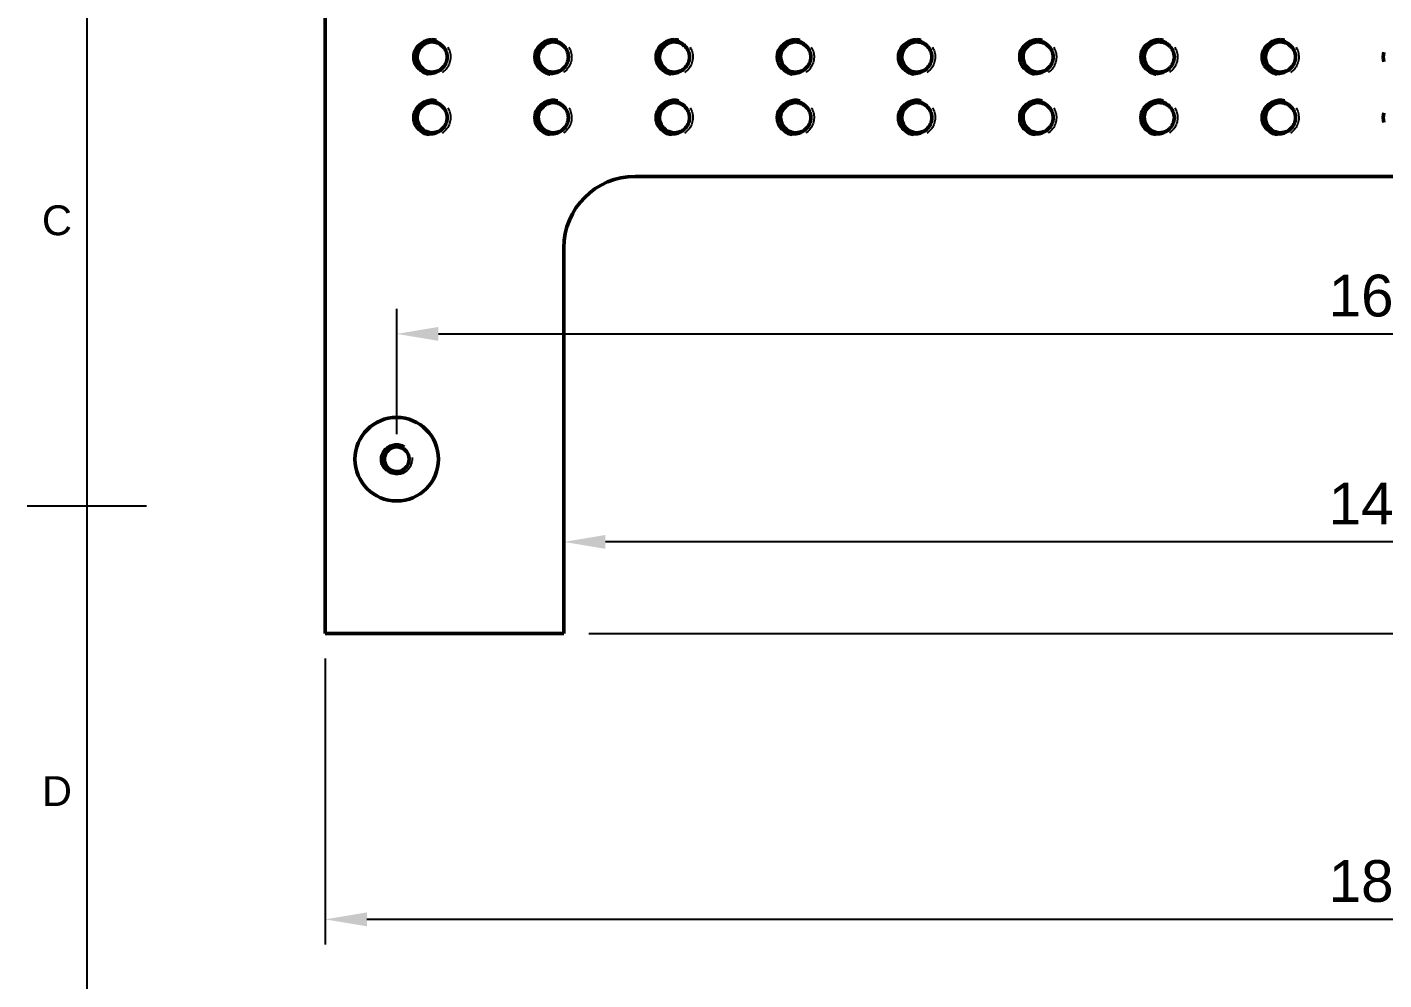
# Model space of a CAD drawing. Header units: millimetres. Extents: x 0 to 420, y 0 to 297.
# Drawn here: x 15 to 128.7, y 108.8 to 188.6 of the extents above; entities that cross this region are included whole.
import ezdxf
from ezdxf.enums import TextEntityAlignment as Align

# ---------------------------------------------------------------- set-up
doc = ezdxf.new("R2010")
doc.units = ezdxf.units.MM
doc.header["$LTSCALE"] = 0.75
doc.linetypes.add('HIDDEN2', pattern=[4.7625, 3.175, -1.5875])
for name, color, linetype, lineweight in [('BORDER', 7, 'Continuous', 25), ('FD_Dimensions', 7, 'Continuous', 25), ('Hidden', 7, 'HIDDEN2', 25), ('Visible', 7, 'Continuous', 50)]:
    doc.layers.add(name, color=color, linetype=linetype, lineweight=lineweight)
doc.styles.add('FusionTitle', font='Arial.ttf')
doc.styles.get("Standard").update_dxf_attribs({"font": 'Arial.ttf'})
doc.dimstyles.new('Dim-ISO-25', dxfattribs={"dimtxt": 3.5, "dimasz": 3.5, "dimexe": 2.1, "dimexo": 2.1, "dimgap": 1.4, "dimtad": 1, "dimzin": 12, "dimdsep": 46, "dimtxsty": 'Standard', "dimcen": 0, "dimazin": 3, "dimtp": 0.1, "dimtm": 0.1, "dimtfac": 0.714286, "dimtmove": 0, "dimatfit": 3, "dimfxl": 1, "dimtzin": 12, "dimarcsym": 0})

# ---------------------------------------------------------------- blocks, each defined once
blk = doc.blocks.new('ISO_A3_SHEET')
at = {"layer": 'BORDER'}
for p, q in [((20, 287), (20, 10)), ((15, 148.5), (25, 148.5))]:
    blk.add_line(p, q, dxfattribs=at)
at = {"layer": 'BORDER', "style": 'FusionTitle'}
for s, p in [('C', (17.5, 172.41667)), ('D', (17.5, 124.58334))]:
    blk.add_text(s, height=2.5, dxfattribs=at).set_placement(p, align=Align.MIDDLE)
blk = doc.blocks.new('*D29')
at = {"layer": 'Defpoints', "color": 0, "transparency": 16777216}
for p in [(59.9859, 151.67057), (200.4859, 151.67057), (59.9859, 145.463714)]:
    blk.add_point(p, dxfattribs=at)
at = {"layer": 'FD_Dimensions', "color": 0, "lineweight": -2, "transparency": 16777216}
for p, q in [((59.9859, 149.57057), (59.9859, 143.363714)), ((200.4859, 149.57057), (200.4859, 143.363714)), ((196.9859, 145.463714), (63.4859, 145.463714))]:
    blk.add_line(p, q, dxfattribs=at)
at = {"layer": 'FD_Dimensions', "color": 0, "transparency": 16777216}
for points in [[(63.4859, 146.047048), (63.4859, 144.880381), (59.9859, 145.463714)], [(196.9859, 146.047048), (196.9859, 144.880381), (200.4859, 145.463714)]]:
    blk.add_solid(points, dxfattribs=at)
at = {"layer": 'FD_Dimensions', "color": 0, "transparency": 16777216, "insert": (130.2359, 148.65072), "char_height": 3.5, "attachment_point": 5}
blk.add_mtext('140.5', dxfattribs=at)
blk = doc.blocks.new('*D31')
at = {"layer": 'Defpoints', "color": 0, "transparency": 16777216}
for p in [(39.9859, 137.795026), (220.4859, 137.795026), (39.9859, 113.837239)]:
    blk.add_point(p, dxfattribs=at)
at = {"layer": 'FD_Dimensions', "color": 0, "lineweight": -2, "transparency": 16777216}
for p, q in [((39.9859, 135.695026), (39.9859, 111.737239)), ((220.4859, 135.695026), (220.4859, 111.737239)), ((216.9859, 113.837239), (43.4859, 113.837239))]:
    blk.add_line(p, q, dxfattribs=at)
at = {"layer": 'FD_Dimensions', "color": 0, "transparency": 16777216}
for points in [[(43.4859, 114.420573), (43.4859, 113.253906), (39.9859, 113.837239)], [(216.9859, 114.420573), (216.9859, 113.253906), (220.4859, 113.837239)]]:
    blk.add_solid(points, dxfattribs=at)
at = {"layer": 'FD_Dimensions', "color": 0, "transparency": 16777216, "insert": (130.2359, 117.024245), "char_height": 3.5, "attachment_point": 5}
blk.add_mtext('180.5', dxfattribs=at)
blk = doc.blocks.new('*D34')
at = {"layer": 'Defpoints', "color": 0, "transparency": 16777216}
for p in [(214.4859, 266.395026), (298.415219, 266.395026), (59.9859, 137.795026)]:
    blk.add_point(p, dxfattribs=at)
at = {"layer": 'FD_Dimensions', "color": 0, "lineweight": -2, "transparency": 16777216}
for p, q in [((216.5859, 266.395026), (300.515219, 266.395026)), ((298.415219, 141.295026), (298.415219, 262.895026)), ((62.0859, 137.795026), (300.515219, 137.795026))]:
    blk.add_line(p, q, dxfattribs=at)
at = {"layer": 'FD_Dimensions', "color": 0, "transparency": 16777216}
for points in [[(297.831886, 262.895026), (298.998553, 262.895026), (298.415219, 266.395026)], [(297.831886, 141.295026), (298.998553, 141.295026), (298.415219, 137.795026)]]:
    blk.add_solid(points, dxfattribs=at)
at = {"layer": 'FD_Dimensions', "color": 0, "transparency": 16777216, "insert": (295.228214, 202.095026), "char_height": 3.5, "attachment_point": 5, "rotation": 90}
blk.add_mtext('128.6', dxfattribs=at)
blk = doc.blocks.new('*D37')
at = {"layer": 'Defpoints', "color": 0, "transparency": 16777216}
for p in [(214.4859, 162.895026), (45.9859, 152.395026), (214.4859, 152.395026)]:
    blk.add_point(p, dxfattribs=at)
at = {"layer": 'FD_Dimensions', "color": 0, "lineweight": -2, "transparency": 16777216}
for p, q in [((45.9859, 154.495026), (45.9859, 164.995026)), ((214.4859, 154.495026), (214.4859, 164.995026)), ((49.4859, 162.895026), (210.9859, 162.895026))]:
    blk.add_line(p, q, dxfattribs=at)
at = {"layer": 'FD_Dimensions', "color": 0, "transparency": 16777216}
for points in [[(49.4859, 163.47836), (49.4859, 162.311693), (45.9859, 162.895026)], [(210.9859, 163.47836), (210.9859, 162.311693), (214.4859, 162.895026)]]:
    blk.add_solid(points, dxfattribs=at)
at = {"layer": 'FD_Dimensions', "color": 0, "transparency": 16777216, "insert": (130.2359, 166.082032), "char_height": 3.5, "attachment_point": 5}
blk.add_mtext('168.5', dxfattribs=at)

msp = doc.modelspace()

# ---------------------------------------------------------------- linework, layer by layer
at = {"layer": 'Hidden'}
for points, knots in [([(47.465, 186.494), (47.628, 187.101), (48.196, 187.578), (48.822, 187.632), (49.448, 187.687), (50.089, 187.316), (50.354, 186.747), (50.62, 186.178), (50.492, 185.449), (50.048, 185.005), (49.605, 184.561), (48.878, 184.431), (48.309, 184.694), (47.899, 184.883), (47.592, 185.266), (47.47, 185.699)], [14.3984001, 14.3984001, 14.3984001, 14.3984001, 15.6211227, 15.6211227, 15.6211227, 16.8426782, 16.8426782, 16.8426782, 18.0630931, 18.0630931, 18.0630931, 19.2823935, 19.2823935, 19.2823935, 20.1591191, 20.1591191, 20.1591191, 20.1591191]), ([(57.625, 186.494), (57.788, 187.101), (58.356, 187.578), (58.982, 187.632), (59.608, 187.687), (60.249, 187.316), (60.514, 186.747), (60.78, 186.178), (60.652, 185.449), (60.208, 185.005), (59.765, 184.561), (59.038, 184.431), (58.469, 184.694), (58.059, 184.883), (57.752, 185.266), (57.63, 185.699)], [14.3984001, 14.3984001, 14.3984001, 14.3984001, 15.6211227, 15.6211227, 15.6211227, 16.8426782, 16.8426782, 16.8426782, 18.0630931, 18.0630931, 18.0630931, 19.2823935, 19.2823935, 19.2823935, 20.1591191, 20.1591191, 20.1591191, 20.1591191]), ([(67.785, 186.494), (67.948, 187.101), (68.516, 187.578), (69.142, 187.632), (69.768, 187.687), (70.409, 187.316), (70.674, 186.747), (70.94, 186.178), (70.812, 185.449), (70.368, 185.005), (69.925, 184.561), (69.198, 184.431), (68.629, 184.694), (68.219, 184.883), (67.912, 185.266), (67.79, 185.699)], [14.3984001, 14.3984001, 14.3984001, 14.3984001, 15.6211227, 15.6211227, 15.6211227, 16.8426782, 16.8426782, 16.8426782, 18.0630931, 18.0630931, 18.0630931, 19.2823935, 19.2823935, 19.2823935, 20.1591191, 20.1591191, 20.1591191, 20.1591191]), ([(77.945, 186.494), (78.108, 187.101), (78.676, 187.578), (79.302, 187.632), (79.928, 187.687), (80.569, 187.316), (80.834, 186.747), (81.1, 186.178), (80.972, 185.449), (80.528, 185.005), (80.085, 184.561), (79.358, 184.431), (78.789, 184.694), (78.379, 184.883), (78.072, 185.266), (77.95, 185.699)], [14.3984001, 14.3984001, 14.3984001, 14.3984001, 15.6211227, 15.6211227, 15.6211227, 16.8426782, 16.8426782, 16.8426782, 18.0630931, 18.0630931, 18.0630931, 19.2823935, 19.2823935, 19.2823935, 20.1591191, 20.1591191, 20.1591191, 20.1591191]), ([(88.105, 186.494), (88.268, 187.101), (88.836, 187.578), (89.462, 187.632), (90.088, 187.687), (90.729, 187.316), (90.994, 186.747), (91.26, 186.178), (91.132, 185.449), (90.688, 185.005), (90.245, 184.561), (89.518, 184.431), (88.949, 184.694), (88.539, 184.883), (88.232, 185.266), (88.11, 185.699)], [14.3984001, 14.3984001, 14.3984001, 14.3984001, 15.6211227, 15.6211227, 15.6211227, 16.8426782, 16.8426782, 16.8426782, 18.0630931, 18.0630931, 18.0630931, 19.2823935, 19.2823935, 19.2823935, 20.1591191, 20.1591191, 20.1591191, 20.1591191]), ([(98.265, 186.494), (98.428, 187.101), (98.996, 187.578), (99.622, 187.632), (100.248, 187.687), (100.889, 187.316), (101.154, 186.747), (101.42, 186.178), (101.292, 185.449), (100.848, 185.005), (100.405, 184.561), (99.678, 184.431), (99.109, 184.694), (98.699, 184.883), (98.392, 185.266), (98.27, 185.699)], [14.3984001, 14.3984001, 14.3984001, 14.3984001, 15.6211227, 15.6211227, 15.6211227, 16.8426782, 16.8426782, 16.8426782, 18.0630931, 18.0630931, 18.0630931, 19.2823935, 19.2823935, 19.2823935, 20.1591191, 20.1591191, 20.1591191, 20.1591191]), ([(108.425, 186.494), (108.588, 187.101), (109.156, 187.578), (109.782, 187.632), (110.408, 187.687), (111.049, 187.316), (111.314, 186.747), (111.58, 186.178), (111.452, 185.449), (111.008, 185.005), (110.565, 184.561), (109.838, 184.431), (109.269, 184.694), (108.859, 184.883), (108.552, 185.266), (108.43, 185.699)], [14.3984001, 14.3984001, 14.3984001, 14.3984001, 15.6211227, 15.6211227, 15.6211227, 16.8426782, 16.8426782, 16.8426782, 18.0630931, 18.0630931, 18.0630931, 19.2823935, 19.2823935, 19.2823935, 20.1591191, 20.1591191, 20.1591191, 20.1591191]), ([(118.585, 186.494), (118.748, 187.101), (119.316, 187.578), (119.942, 187.632), (120.568, 187.687), (121.209, 187.316), (121.474, 186.747), (121.74, 186.178), (121.612, 185.449), (121.168, 185.005), (120.725, 184.561), (119.998, 184.431), (119.429, 184.694), (119.019, 184.883), (118.712, 185.266), (118.59, 185.699)], [14.3984001, 14.3984001, 14.3984001, 14.3984001, 15.6211227, 15.6211227, 15.6211227, 16.8426782, 16.8426782, 16.8426782, 18.0630931, 18.0630931, 18.0630931, 19.2823935, 19.2823935, 19.2823935, 20.1591191, 20.1591191, 20.1591191, 20.1591191]), ([(47.465, 181.414), (47.628, 182.021), (48.196, 182.498), (48.822, 182.552), (49.448, 182.607), (50.089, 182.236), (50.354, 181.667), (50.62, 181.098), (50.492, 180.369), (50.048, 179.925), (49.605, 179.481), (48.878, 179.351), (48.309, 179.614), (47.899, 179.803), (47.592, 180.186), (47.47, 180.619)], [14.3984001, 14.3984001, 14.3984001, 14.3984001, 15.6211227, 15.6211227, 15.6211227, 16.8426782, 16.8426782, 16.8426782, 18.0630931, 18.0630931, 18.0630931, 19.2823935, 19.2823935, 19.2823935, 20.1591191, 20.1591191, 20.1591191, 20.1591191]), ([(57.625, 181.414), (57.788, 182.021), (58.356, 182.498), (58.982, 182.552), (59.608, 182.607), (60.249, 182.236), (60.514, 181.667), (60.78, 181.098), (60.652, 180.369), (60.208, 179.925), (59.765, 179.481), (59.038, 179.351), (58.469, 179.614), (58.059, 179.803), (57.752, 180.186), (57.63, 180.619)], [14.3984001, 14.3984001, 14.3984001, 14.3984001, 15.6211227, 15.6211227, 15.6211227, 16.8426782, 16.8426782, 16.8426782, 18.0630931, 18.0630931, 18.0630931, 19.2823935, 19.2823935, 19.2823935, 20.1591191, 20.1591191, 20.1591191, 20.1591191]), ([(67.785, 181.414), (67.948, 182.021), (68.516, 182.498), (69.142, 182.552), (69.768, 182.607), (70.409, 182.236), (70.674, 181.667), (70.94, 181.098), (70.812, 180.369), (70.368, 179.925), (69.925, 179.481), (69.198, 179.351), (68.629, 179.614), (68.219, 179.803), (67.912, 180.186), (67.79, 180.619)], [14.3984001, 14.3984001, 14.3984001, 14.3984001, 15.6211227, 15.6211227, 15.6211227, 16.8426782, 16.8426782, 16.8426782, 18.0630931, 18.0630931, 18.0630931, 19.2823935, 19.2823935, 19.2823935, 20.1591191, 20.1591191, 20.1591191, 20.1591191]), ([(77.945, 181.414), (78.108, 182.021), (78.676, 182.498), (79.302, 182.552), (79.928, 182.607), (80.569, 182.236), (80.834, 181.667), (81.1, 181.098), (80.972, 180.369), (80.528, 179.925), (80.085, 179.481), (79.358, 179.351), (78.789, 179.614), (78.379, 179.803), (78.072, 180.186), (77.95, 180.619)], [14.3984001, 14.3984001, 14.3984001, 14.3984001, 15.6211227, 15.6211227, 15.6211227, 16.8426782, 16.8426782, 16.8426782, 18.0630931, 18.0630931, 18.0630931, 19.2823935, 19.2823935, 19.2823935, 20.1591191, 20.1591191, 20.1591191, 20.1591191]), ([(88.105, 181.414), (88.268, 182.021), (88.836, 182.498), (89.462, 182.552), (90.088, 182.607), (90.729, 182.236), (90.994, 181.667), (91.26, 181.098), (91.132, 180.369), (90.688, 179.925), (90.245, 179.481), (89.518, 179.351), (88.949, 179.614), (88.539, 179.803), (88.232, 180.186), (88.11, 180.619)], [14.3984001, 14.3984001, 14.3984001, 14.3984001, 15.6211227, 15.6211227, 15.6211227, 16.8426782, 16.8426782, 16.8426782, 18.0630931, 18.0630931, 18.0630931, 19.2823935, 19.2823935, 19.2823935, 20.1591191, 20.1591191, 20.1591191, 20.1591191]), ([(98.265, 181.414), (98.428, 182.021), (98.996, 182.498), (99.622, 182.552), (100.248, 182.607), (100.889, 182.236), (101.154, 181.667), (101.42, 181.098), (101.292, 180.369), (100.848, 179.925), (100.405, 179.481), (99.678, 179.351), (99.109, 179.614), (98.699, 179.803), (98.392, 180.186), (98.27, 180.619)], [14.3984001, 14.3984001, 14.3984001, 14.3984001, 15.6211227, 15.6211227, 15.6211227, 16.8426782, 16.8426782, 16.8426782, 18.0630931, 18.0630931, 18.0630931, 19.2823935, 19.2823935, 19.2823935, 20.1591191, 20.1591191, 20.1591191, 20.1591191]), ([(108.425, 181.414), (108.588, 182.021), (109.156, 182.498), (109.782, 182.552), (110.408, 182.607), (111.049, 182.236), (111.314, 181.667), (111.58, 181.098), (111.452, 180.369), (111.008, 179.925), (110.565, 179.481), (109.838, 179.351), (109.269, 179.614), (108.859, 179.803), (108.552, 180.186), (108.43, 180.619)], [14.3984001, 14.3984001, 14.3984001, 14.3984001, 15.6211227, 15.6211227, 15.6211227, 16.8426782, 16.8426782, 16.8426782, 18.0630931, 18.0630931, 18.0630931, 19.2823935, 19.2823935, 19.2823935, 20.1591191, 20.1591191, 20.1591191, 20.1591191]), ([(118.585, 181.414), (118.748, 182.021), (119.316, 182.498), (119.942, 182.552), (120.568, 182.607), (121.209, 182.236), (121.474, 181.667), (121.74, 181.098), (121.612, 180.369), (121.168, 179.925), (120.725, 179.481), (119.998, 179.351), (119.429, 179.614), (119.019, 179.803), (118.712, 180.186), (118.59, 180.619)], [14.3984001, 14.3984001, 14.3984001, 14.3984001, 15.6211227, 15.6211227, 15.6211227, 16.8426782, 16.8426782, 16.8426782, 18.0630931, 18.0630931, 18.0630931, 19.2823935, 19.2823935, 19.2823935, 20.1591191, 20.1591191, 20.1591191, 20.1591191]), ([(44.74, 152.73), (44.882, 153.258), (45.393, 153.665), (45.94, 153.684), (46.486, 153.704), (47.024, 153.336), (47.204, 152.82), (47.384, 152.304), (47.192, 151.682), (46.753, 151.358), (46.314, 151.033), (45.664, 151.032), (45.224, 151.354), (44.989, 151.526), (44.824, 151.782), (44.748, 152.062)], [14.4000124, 14.4000124, 14.4000124, 14.4000124, 15.6721069, 15.6721069, 15.6721069, 16.9430872, 16.9430872, 16.9430872, 18.212982, 18.212982, 18.212982, 19.4818196, 19.4818196, 19.4818196, 20.1575068, 20.1575068, 20.1575068, 20.1575068]), ([(46.014, 153.432), (45.879, 153.452), (45.74, 153.445), (45.468, 153.378), (45.337, 153.316), (45.1, 153.143), (44.998, 153.031), (44.839, 152.77), (44.784, 152.622), (44.743, 152.366), (44.74, 152.263), (44.758, 152.055), (44.781, 151.951), (44.816, 151.851)], [0, 0, 0, 0, 0.04115316, 0.04115316, 0.0841397, 0.0841397, 0.12895891, 0.12895891, 0.17561003, 0.17561003, 0.20647013, 0.20647013, 0.23807742, 0.23807742, 0.23807742, 0.23807742]), ([(45.247, 151.338), (45.39, 151.257), (45.547, 151.204), (45.867, 151.164), (46.026, 151.175), (46.325, 151.256), (46.462, 151.323), (46.698, 151.504), (46.795, 151.614), (46.913, 151.817), (46.948, 151.9), (46.997, 152.07), (47.01, 152.156), (47.012, 152.243)], [0, 0, 0, 0, 0.04926633, 0.04926633, 0.09669456, 0.09669456, 0.14228401, 0.14228401, 0.18603409, 0.18603409, 0.21297728, 0.21297728, 0.23917877, 0.23917877, 0.23917877, 0.23917877])]:
    msp.add_open_spline(points, degree=3, knots=knots, dxfattribs=at)
at = {"layer": 'Visible', "extrusion": (-1e-16, -1, 0)}
for p, q in [((39.986, 260.395), (39.986, 137.795)), ((65.986, 176.095), (194.486, 176.095)), ((59.986, 137.795), (59.986, 170.095)), ((39.986, 137.795), (59.986, 137.795))]:
    msp.add_line(p, q, dxfattribs=at)
at = {"layer": 'Visible', "extrusion": (0, 0, -1)}
msp.add_circle((-45.986, 152.395), 3.5, dxfattribs=at)
for centre, radius, start, end in [((-48.956, 186.095), 1.264, 130.73783, 229.26217), ((-59.116, 186.095), 1.264, 130.73783, 229.26217), ((-69.276, 186.095), 1.264, 130.73783, 229.26217), ((-79.436, 186.095), 1.264, 130.73783, 229.26217), ((-89.596, 186.095), 1.264, 130.73783, 229.26217), ((-99.756, 186.095), 1.264, 130.73783, 229.26217), ((-109.916, 186.095), 1.264, 130.73783, 229.26217), ((-120.076, 186.095), 1.264, 130.73783, 229.26217), ((-48.956, 186.095), 1.543, 345.03244, 14.96756), ((-59.116, 186.095), 1.543, 345.03244, 14.96756), ((-69.276, 186.095), 1.543, 345.03244, 14.96756), ((-79.436, 186.095), 1.543, 345.03244, 14.96756), ((-89.596, 186.095), 1.543, 345.03244, 14.96756), ((-99.756, 186.095), 1.543, 345.03244, 14.96756), ((-109.916, 186.095), 1.543, 345.03244, 14.96756), ((-120.076, 186.095), 1.543, 345.03244, 14.96756), ((-130.236, 186.095), 1.543, 345.03244, 14.96756), ((-48.956, 181.015), 1.543, 345.03244, 14.96756), ((-48.956, 181.015), 1.264, 130.73783, 229.26217), ((-59.116, 181.015), 1.543, 345.03244, 14.96756), ((-59.116, 181.015), 1.264, 130.73783, 229.26217), ((-69.276, 181.015), 1.543, 345.03244, 14.96756), ((-69.276, 181.015), 1.264, 130.73783, 229.26217), ((-79.436, 181.015), 1.543, 345.03244, 14.96756), ((-79.436, 181.015), 1.264, 130.73783, 229.26217), ((-89.596, 181.015), 1.543, 345.03244, 14.96756), ((-89.596, 181.015), 1.264, 130.73783, 229.26217), ((-99.756, 181.015), 1.543, 345.03244, 14.96756), ((-99.756, 181.015), 1.264, 130.73783, 229.26217), ((-109.916, 181.015), 1.543, 345.03244, 14.96756), ((-109.916, 181.015), 1.264, 130.73783, 229.26217), ((-120.076, 181.015), 1.543, 345.03244, 14.96756), ((-120.076, 181.015), 1.264, 130.73783, 229.26217), ((-130.236, 181.015), 1.543, 345.03244, 14.96756), ((-65.986, 170.095), 6, 360, 90), ((-45.986, 152.395), 1.29, 344.94007, 15.05993)]:
    msp.add_arc(centre, radius, start, end, dxfattribs=at)
at = {"layer": 'Visible'}
msp.add_arc((45.986, 152.395), 1.038, 311.56922, 48.43078, dxfattribs=at)
for points, knots in [([(47.465, 186.494), (47.533, 186.678), (47.635, 186.849), (47.896, 187.134), (48.049, 187.248), (48.386, 187.407), (48.565, 187.453), (48.923, 187.472), (49.099, 187.447), (49.364, 187.354), (49.459, 187.308), (49.632, 187.194), (49.711, 187.128), (49.781, 187.053)], [0, 0, 0, 0, 0.05903869, 0.05903869, 0.11603343, 0.11603343, 0.17098341, 0.17098341, 0.22388784, 0.22388784, 0.25550516, 0.25550516, 0.28634738, 0.28634738, 0.28634738, 0.28634738]), ([(49.776, 187.046), (49.52, 187.263), (49.181, 187.384), (48.846, 187.355), (48.307, 187.308), (47.825, 186.877), (47.717, 186.348), (47.607, 185.809), (47.895, 185.214), (48.386, 184.966), (48.83, 184.742), (49.405, 184.813), (49.781, 185.137)], [-4.5636114, -4.5636114, -4.5636114, -4.5636114, -3.7654084, -3.7654084, -3.7654084, -2.4828623, -2.4828623, -2.4828623, -1.1783573, -1.1783573, -1.1783573, 0, 0, 0, 0]), ([(57.625, 186.494), (57.693, 186.678), (57.795, 186.849), (58.056, 187.134), (58.209, 187.248), (58.546, 187.407), (58.725, 187.453), (59.083, 187.472), (59.259, 187.447), (59.524, 187.354), (59.619, 187.308), (59.792, 187.194), (59.871, 187.128), (59.941, 187.053)], [0, 0, 0, 0, 0.05903869, 0.05903869, 0.11603343, 0.11603343, 0.17098341, 0.17098341, 0.22388784, 0.22388784, 0.25550516, 0.25550516, 0.28634738, 0.28634738, 0.28634738, 0.28634738]), ([(59.936, 187.046), (59.68, 187.263), (59.341, 187.384), (59.006, 187.355), (58.467, 187.308), (57.985, 186.877), (57.877, 186.348), (57.767, 185.809), (58.055, 185.214), (58.546, 184.966), (58.99, 184.742), (59.565, 184.813), (59.941, 185.137)], [-4.5636114, -4.5636114, -4.5636114, -4.5636114, -3.7654084, -3.7654084, -3.7654084, -2.4828623, -2.4828623, -2.4828623, -1.1783573, -1.1783573, -1.1783573, 0, 0, 0, 0]), ([(67.785, 186.494), (67.853, 186.678), (67.955, 186.849), (68.216, 187.134), (68.369, 187.248), (68.706, 187.407), (68.885, 187.453), (69.243, 187.472), (69.419, 187.447), (69.684, 187.354), (69.779, 187.308), (69.952, 187.194), (70.031, 187.128), (70.101, 187.053)], [0, 0, 0, 0, 0.05903869, 0.05903869, 0.11603343, 0.11603343, 0.17098341, 0.17098341, 0.22388784, 0.22388784, 0.25550516, 0.25550516, 0.28634738, 0.28634738, 0.28634738, 0.28634738]), ([(70.096, 187.046), (69.84, 187.263), (69.501, 187.384), (69.166, 187.355), (68.627, 187.308), (68.145, 186.877), (68.037, 186.348), (67.927, 185.809), (68.215, 185.214), (68.706, 184.966), (69.15, 184.742), (69.725, 184.813), (70.101, 185.137)], [-4.5636114, -4.5636114, -4.5636114, -4.5636114, -3.7654084, -3.7654084, -3.7654084, -2.4828623, -2.4828623, -2.4828623, -1.1783573, -1.1783573, -1.1783573, 0, 0, 0, 0]), ([(77.945, 186.494), (78.013, 186.678), (78.115, 186.849), (78.376, 187.134), (78.529, 187.248), (78.866, 187.407), (79.045, 187.453), (79.403, 187.472), (79.579, 187.447), (79.844, 187.354), (79.939, 187.308), (80.112, 187.194), (80.191, 187.128), (80.261, 187.053)], [0, 0, 0, 0, 0.05903869, 0.05903869, 0.11603343, 0.11603343, 0.17098341, 0.17098341, 0.22388784, 0.22388784, 0.25550516, 0.25550516, 0.28634738, 0.28634738, 0.28634738, 0.28634738]), ([(80.256, 187.046), (80, 187.263), (79.661, 187.384), (79.326, 187.355), (78.787, 187.308), (78.305, 186.877), (78.197, 186.348), (78.087, 185.809), (78.375, 185.214), (78.866, 184.966), (79.31, 184.742), (79.885, 184.813), (80.261, 185.137)], [-4.5636114, -4.5636114, -4.5636114, -4.5636114, -3.7654084, -3.7654084, -3.7654084, -2.4828623, -2.4828623, -2.4828623, -1.1783573, -1.1783573, -1.1783573, 0, 0, 0, 0]), ([(88.105, 186.494), (88.173, 186.678), (88.275, 186.849), (88.536, 187.134), (88.689, 187.248), (89.026, 187.407), (89.205, 187.453), (89.563, 187.472), (89.739, 187.447), (90.004, 187.354), (90.099, 187.308), (90.272, 187.194), (90.351, 187.128), (90.421, 187.053)], [0, 0, 0, 0, 0.05903869, 0.05903869, 0.11603343, 0.11603343, 0.17098341, 0.17098341, 0.22388784, 0.22388784, 0.25550516, 0.25550516, 0.28634738, 0.28634738, 0.28634738, 0.28634738]), ([(90.416, 187.046), (90.16, 187.263), (89.821, 187.384), (89.486, 187.355), (88.947, 187.308), (88.465, 186.877), (88.357, 186.348), (88.247, 185.809), (88.535, 185.214), (89.026, 184.966), (89.47, 184.742), (90.045, 184.813), (90.421, 185.137)], [-4.5636114, -4.5636114, -4.5636114, -4.5636114, -3.7654084, -3.7654084, -3.7654084, -2.4828623, -2.4828623, -2.4828623, -1.1783573, -1.1783573, -1.1783573, 0, 0, 0, 0]), ([(98.265, 186.494), (98.333, 186.678), (98.435, 186.849), (98.696, 187.134), (98.849, 187.248), (99.186, 187.407), (99.365, 187.453), (99.723, 187.472), (99.899, 187.447), (100.164, 187.354), (100.259, 187.308), (100.432, 187.194), (100.511, 187.128), (100.581, 187.053)], [0, 0, 0, 0, 0.05903869, 0.05903869, 0.11603343, 0.11603343, 0.17098341, 0.17098341, 0.22388784, 0.22388784, 0.25550516, 0.25550516, 0.28634738, 0.28634738, 0.28634738, 0.28634738]), ([(100.576, 187.046), (100.32, 187.263), (99.981, 187.384), (99.646, 187.355), (99.107, 187.308), (98.625, 186.877), (98.517, 186.348), (98.407, 185.809), (98.695, 185.214), (99.186, 184.966), (99.63, 184.742), (100.205, 184.813), (100.581, 185.137)], [-4.5636114, -4.5636114, -4.5636114, -4.5636114, -3.7654084, -3.7654084, -3.7654084, -2.4828623, -2.4828623, -2.4828623, -1.1783573, -1.1783573, -1.1783573, 0, 0, 0, 0]), ([(108.425, 186.494), (108.493, 186.678), (108.595, 186.849), (108.856, 187.134), (109.009, 187.248), (109.346, 187.407), (109.525, 187.453), (109.883, 187.472), (110.059, 187.447), (110.324, 187.354), (110.419, 187.308), (110.592, 187.194), (110.671, 187.128), (110.741, 187.053)], [0, 0, 0, 0, 0.05903869, 0.05903869, 0.11603343, 0.11603343, 0.17098341, 0.17098341, 0.22388784, 0.22388784, 0.25550516, 0.25550516, 0.28634738, 0.28634738, 0.28634738, 0.28634738]), ([(110.736, 187.046), (110.48, 187.263), (110.141, 187.384), (109.806, 187.355), (109.267, 187.308), (108.785, 186.877), (108.677, 186.348), (108.567, 185.809), (108.855, 185.214), (109.346, 184.966), (109.79, 184.742), (110.365, 184.813), (110.741, 185.137)], [-4.5636114, -4.5636114, -4.5636114, -4.5636114, -3.7654084, -3.7654084, -3.7654084, -2.4828623, -2.4828623, -2.4828623, -1.1783573, -1.1783573, -1.1783573, 0, 0, 0, 0]), ([(118.585, 186.494), (118.653, 186.678), (118.755, 186.849), (119.016, 187.134), (119.169, 187.248), (119.506, 187.407), (119.685, 187.453), (120.043, 187.472), (120.219, 187.447), (120.484, 187.354), (120.579, 187.308), (120.752, 187.194), (120.831, 187.128), (120.901, 187.053)], [0, 0, 0, 0, 0.05903869, 0.05903869, 0.11603343, 0.11603343, 0.17098341, 0.17098341, 0.22388784, 0.22388784, 0.25550516, 0.25550516, 0.28634738, 0.28634738, 0.28634738, 0.28634738]), ([(120.896, 187.046), (120.64, 187.263), (120.301, 187.384), (119.966, 187.355), (119.427, 187.308), (118.945, 186.877), (118.837, 186.348), (118.727, 185.809), (119.015, 185.214), (119.506, 184.966), (119.95, 184.742), (120.525, 184.813), (120.901, 185.137)], [-4.5636114, -4.5636114, -4.5636114, -4.5636114, -3.7654084, -3.7654084, -3.7654084, -2.4828623, -2.4828623, -2.4828623, -1.1783573, -1.1783573, -1.1783573, 0, 0, 0, 0]), ([(49.781, 185.137), (49.667, 185.015), (49.53, 184.917), (49.22, 184.774), (49.049, 184.734), (48.694, 184.719), (48.514, 184.748), (48.167, 184.874), (48.005, 184.972), (47.777, 185.179), (47.698, 185.271), (47.563, 185.472), (47.507, 185.581), (47.465, 185.697)], [0, 0, 0, 0, 0.05011102, 0.05011102, 0.10226148, 0.10226148, 0.15645048, 0.15645048, 0.2126771, 0.2126771, 0.24852048, 0.24852048, 0.2851428, 0.2851428, 0.2851428, 0.2851428]), ([(59.941, 185.137), (59.827, 185.015), (59.69, 184.917), (59.38, 184.774), (59.209, 184.734), (58.854, 184.719), (58.674, 184.748), (58.327, 184.874), (58.165, 184.972), (57.937, 185.179), (57.858, 185.271), (57.723, 185.472), (57.667, 185.581), (57.625, 185.697)], [0, 0, 0, 0, 0.05011102, 0.05011102, 0.10226148, 0.10226148, 0.15645048, 0.15645048, 0.2126771, 0.2126771, 0.24852048, 0.24852048, 0.2851428, 0.2851428, 0.2851428, 0.2851428]), ([(70.101, 185.137), (69.987, 185.015), (69.85, 184.917), (69.54, 184.774), (69.369, 184.734), (69.014, 184.719), (68.834, 184.748), (68.487, 184.874), (68.325, 184.972), (68.097, 185.179), (68.018, 185.271), (67.883, 185.472), (67.827, 185.581), (67.785, 185.697)], [0, 0, 0, 0, 0.05011102, 0.05011102, 0.10226148, 0.10226148, 0.15645048, 0.15645048, 0.2126771, 0.2126771, 0.24852048, 0.24852048, 0.2851428, 0.2851428, 0.2851428, 0.2851428]), ([(80.261, 185.137), (80.147, 185.015), (80.01, 184.917), (79.7, 184.774), (79.529, 184.734), (79.174, 184.719), (78.994, 184.748), (78.647, 184.874), (78.485, 184.972), (78.257, 185.179), (78.178, 185.271), (78.043, 185.472), (77.987, 185.581), (77.945, 185.697)], [0, 0, 0, 0, 0.05011102, 0.05011102, 0.10226148, 0.10226148, 0.15645048, 0.15645048, 0.2126771, 0.2126771, 0.24852048, 0.24852048, 0.2851428, 0.2851428, 0.2851428, 0.2851428]), ([(90.421, 185.137), (90.307, 185.015), (90.17, 184.917), (89.86, 184.774), (89.689, 184.734), (89.334, 184.719), (89.154, 184.748), (88.807, 184.874), (88.645, 184.972), (88.417, 185.179), (88.338, 185.271), (88.203, 185.472), (88.147, 185.581), (88.105, 185.697)], [0, 0, 0, 0, 0.05011102, 0.05011102, 0.10226148, 0.10226148, 0.15645048, 0.15645048, 0.2126771, 0.2126771, 0.24852048, 0.24852048, 0.2851428, 0.2851428, 0.2851428, 0.2851428]), ([(100.581, 185.137), (100.467, 185.015), (100.33, 184.917), (100.02, 184.774), (99.849, 184.734), (99.494, 184.719), (99.314, 184.748), (98.967, 184.874), (98.805, 184.972), (98.577, 185.179), (98.498, 185.271), (98.363, 185.472), (98.307, 185.581), (98.265, 185.697)], [0, 0, 0, 0, 0.05011102, 0.05011102, 0.10226148, 0.10226148, 0.15645048, 0.15645048, 0.2126771, 0.2126771, 0.24852048, 0.24852048, 0.2851428, 0.2851428, 0.2851428, 0.2851428]), ([(110.741, 185.137), (110.627, 185.015), (110.49, 184.917), (110.18, 184.774), (110.009, 184.734), (109.654, 184.719), (109.474, 184.748), (109.127, 184.874), (108.965, 184.972), (108.737, 185.179), (108.658, 185.271), (108.523, 185.472), (108.467, 185.581), (108.425, 185.697)], [0, 0, 0, 0, 0.05011102, 0.05011102, 0.10226148, 0.10226148, 0.15645048, 0.15645048, 0.2126771, 0.2126771, 0.24852048, 0.24852048, 0.2851428, 0.2851428, 0.2851428, 0.2851428]), ([(120.901, 185.137), (120.787, 185.015), (120.65, 184.917), (120.34, 184.774), (120.169, 184.734), (119.814, 184.719), (119.634, 184.748), (119.287, 184.874), (119.125, 184.972), (118.897, 185.179), (118.818, 185.271), (118.683, 185.472), (118.627, 185.581), (118.585, 185.697)], [0, 0, 0, 0, 0.05011102, 0.05011102, 0.10226148, 0.10226148, 0.15645048, 0.15645048, 0.2126771, 0.2126771, 0.24852048, 0.24852048, 0.2851428, 0.2851428, 0.2851428, 0.2851428]), ([(47.465, 181.414), (47.533, 181.598), (47.635, 181.769), (47.896, 182.054), (48.049, 182.168), (48.386, 182.327), (48.565, 182.373), (48.923, 182.392), (49.099, 182.367), (49.364, 182.274), (49.459, 182.228), (49.632, 182.114), (49.711, 182.048), (49.781, 181.973)], [0, 0, 0, 0, 0.05903869, 0.05903869, 0.11603343, 0.11603343, 0.17098341, 0.17098341, 0.22388784, 0.22388784, 0.25550516, 0.25550516, 0.28634738, 0.28634738, 0.28634738, 0.28634738]), ([(49.776, 181.966), (49.52, 182.183), (49.181, 182.304), (48.846, 182.275), (48.307, 182.228), (47.825, 181.797), (47.717, 181.268), (47.607, 180.729), (47.895, 180.134), (48.386, 179.886), (48.83, 179.662), (49.405, 179.733), (49.781, 180.057)], [-4.5636114, -4.5636114, -4.5636114, -4.5636114, -3.7654084, -3.7654084, -3.7654084, -2.4828623, -2.4828623, -2.4828623, -1.1783573, -1.1783573, -1.1783573, 0, 0, 0, 0]), ([(57.625, 181.414), (57.693, 181.598), (57.795, 181.769), (58.056, 182.054), (58.209, 182.168), (58.546, 182.327), (58.725, 182.373), (59.083, 182.392), (59.259, 182.367), (59.524, 182.274), (59.619, 182.228), (59.792, 182.114), (59.871, 182.048), (59.941, 181.973)], [0, 0, 0, 0, 0.05903869, 0.05903869, 0.11603343, 0.11603343, 0.17098341, 0.17098341, 0.22388784, 0.22388784, 0.25550516, 0.25550516, 0.28634738, 0.28634738, 0.28634738, 0.28634738]), ([(59.936, 181.966), (59.68, 182.183), (59.341, 182.304), (59.006, 182.275), (58.467, 182.228), (57.985, 181.797), (57.877, 181.268), (57.767, 180.729), (58.055, 180.134), (58.546, 179.886), (58.99, 179.662), (59.565, 179.733), (59.941, 180.057)], [-4.5636114, -4.5636114, -4.5636114, -4.5636114, -3.7654084, -3.7654084, -3.7654084, -2.4828623, -2.4828623, -2.4828623, -1.1783573, -1.1783573, -1.1783573, 0, 0, 0, 0]), ([(67.785, 181.414), (67.853, 181.598), (67.955, 181.769), (68.216, 182.054), (68.369, 182.168), (68.706, 182.327), (68.885, 182.373), (69.243, 182.392), (69.419, 182.367), (69.684, 182.274), (69.779, 182.228), (69.952, 182.114), (70.031, 182.048), (70.101, 181.973)], [0, 0, 0, 0, 0.05903869, 0.05903869, 0.11603343, 0.11603343, 0.17098341, 0.17098341, 0.22388784, 0.22388784, 0.25550516, 0.25550516, 0.28634738, 0.28634738, 0.28634738, 0.28634738]), ([(70.096, 181.966), (69.84, 182.183), (69.501, 182.304), (69.166, 182.275), (68.627, 182.228), (68.145, 181.797), (68.037, 181.268), (67.927, 180.729), (68.215, 180.134), (68.706, 179.886), (69.15, 179.662), (69.725, 179.733), (70.101, 180.057)], [-4.5636114, -4.5636114, -4.5636114, -4.5636114, -3.7654084, -3.7654084, -3.7654084, -2.4828623, -2.4828623, -2.4828623, -1.1783573, -1.1783573, -1.1783573, 0, 0, 0, 0]), ([(77.945, 181.414), (78.013, 181.598), (78.115, 181.769), (78.376, 182.054), (78.529, 182.168), (78.866, 182.327), (79.045, 182.373), (79.403, 182.392), (79.579, 182.367), (79.844, 182.274), (79.939, 182.228), (80.112, 182.114), (80.191, 182.048), (80.261, 181.973)], [0, 0, 0, 0, 0.05903869, 0.05903869, 0.11603343, 0.11603343, 0.17098341, 0.17098341, 0.22388784, 0.22388784, 0.25550516, 0.25550516, 0.28634738, 0.28634738, 0.28634738, 0.28634738]), ([(80.256, 181.966), (80, 182.183), (79.661, 182.304), (79.326, 182.275), (78.787, 182.228), (78.305, 181.797), (78.197, 181.268), (78.087, 180.729), (78.375, 180.134), (78.866, 179.886), (79.31, 179.662), (79.885, 179.733), (80.261, 180.057)], [-4.5636114, -4.5636114, -4.5636114, -4.5636114, -3.7654084, -3.7654084, -3.7654084, -2.4828623, -2.4828623, -2.4828623, -1.1783573, -1.1783573, -1.1783573, 0, 0, 0, 0]), ([(88.105, 181.414), (88.173, 181.598), (88.275, 181.769), (88.536, 182.054), (88.689, 182.168), (89.026, 182.327), (89.205, 182.373), (89.563, 182.392), (89.739, 182.367), (90.004, 182.274), (90.099, 182.228), (90.272, 182.114), (90.351, 182.048), (90.421, 181.973)], [0, 0, 0, 0, 0.05903869, 0.05903869, 0.11603343, 0.11603343, 0.17098341, 0.17098341, 0.22388784, 0.22388784, 0.25550516, 0.25550516, 0.28634738, 0.28634738, 0.28634738, 0.28634738]), ([(90.416, 181.966), (90.16, 182.183), (89.821, 182.304), (89.486, 182.275), (88.947, 182.228), (88.465, 181.797), (88.357, 181.268), (88.247, 180.729), (88.535, 180.134), (89.026, 179.886), (89.47, 179.662), (90.045, 179.733), (90.421, 180.057)], [-4.5636114, -4.5636114, -4.5636114, -4.5636114, -3.7654084, -3.7654084, -3.7654084, -2.4828623, -2.4828623, -2.4828623, -1.1783573, -1.1783573, -1.1783573, 0, 0, 0, 0]), ([(98.265, 181.414), (98.333, 181.598), (98.435, 181.769), (98.696, 182.054), (98.849, 182.168), (99.186, 182.327), (99.365, 182.373), (99.723, 182.392), (99.899, 182.367), (100.164, 182.274), (100.259, 182.228), (100.432, 182.114), (100.511, 182.048), (100.581, 181.973)], [0, 0, 0, 0, 0.05903869, 0.05903869, 0.11603343, 0.11603343, 0.17098341, 0.17098341, 0.22388784, 0.22388784, 0.25550516, 0.25550516, 0.28634738, 0.28634738, 0.28634738, 0.28634738]), ([(100.576, 181.966), (100.32, 182.183), (99.981, 182.304), (99.646, 182.275), (99.107, 182.228), (98.625, 181.797), (98.517, 181.268), (98.407, 180.729), (98.695, 180.134), (99.186, 179.886), (99.63, 179.662), (100.205, 179.733), (100.581, 180.057)], [-4.5636114, -4.5636114, -4.5636114, -4.5636114, -3.7654084, -3.7654084, -3.7654084, -2.4828623, -2.4828623, -2.4828623, -1.1783573, -1.1783573, -1.1783573, 0, 0, 0, 0]), ([(108.425, 181.414), (108.493, 181.598), (108.595, 181.769), (108.856, 182.054), (109.009, 182.168), (109.346, 182.327), (109.525, 182.373), (109.883, 182.392), (110.059, 182.367), (110.324, 182.274), (110.419, 182.228), (110.592, 182.114), (110.671, 182.048), (110.741, 181.973)], [0, 0, 0, 0, 0.05903869, 0.05903869, 0.11603343, 0.11603343, 0.17098341, 0.17098341, 0.22388784, 0.22388784, 0.25550516, 0.25550516, 0.28634738, 0.28634738, 0.28634738, 0.28634738]), ([(110.736, 181.966), (110.48, 182.183), (110.141, 182.304), (109.806, 182.275), (109.267, 182.228), (108.785, 181.797), (108.677, 181.268), (108.567, 180.729), (108.855, 180.134), (109.346, 179.886), (109.79, 179.662), (110.365, 179.733), (110.741, 180.057)], [-4.5636114, -4.5636114, -4.5636114, -4.5636114, -3.7654084, -3.7654084, -3.7654084, -2.4828623, -2.4828623, -2.4828623, -1.1783573, -1.1783573, -1.1783573, 0, 0, 0, 0]), ([(118.585, 181.414), (118.653, 181.598), (118.755, 181.769), (119.016, 182.054), (119.169, 182.168), (119.506, 182.327), (119.685, 182.373), (120.043, 182.392), (120.219, 182.367), (120.484, 182.274), (120.579, 182.228), (120.752, 182.114), (120.831, 182.048), (120.901, 181.973)], [0, 0, 0, 0, 0.05903869, 0.05903869, 0.11603343, 0.11603343, 0.17098341, 0.17098341, 0.22388784, 0.22388784, 0.25550516, 0.25550516, 0.28634738, 0.28634738, 0.28634738, 0.28634738]), ([(120.896, 181.966), (120.64, 182.183), (120.301, 182.304), (119.966, 182.275), (119.427, 182.228), (118.945, 181.797), (118.837, 181.268), (118.727, 180.729), (119.015, 180.134), (119.506, 179.886), (119.95, 179.662), (120.525, 179.733), (120.901, 180.057)], [-4.5636114, -4.5636114, -4.5636114, -4.5636114, -3.7654084, -3.7654084, -3.7654084, -2.4828623, -2.4828623, -2.4828623, -1.1783573, -1.1783573, -1.1783573, 0, 0, 0, 0]), ([(49.781, 180.057), (49.667, 179.935), (49.53, 179.837), (49.22, 179.694), (49.049, 179.654), (48.694, 179.639), (48.514, 179.668), (48.167, 179.794), (48.005, 179.892), (47.777, 180.099), (47.698, 180.191), (47.563, 180.392), (47.507, 180.501), (47.465, 180.617)], [0, 0, 0, 0, 0.05011102, 0.05011102, 0.10226148, 0.10226148, 0.15645048, 0.15645048, 0.2126771, 0.2126771, 0.24852048, 0.24852048, 0.2851428, 0.2851428, 0.2851428, 0.2851428]), ([(59.941, 180.057), (59.827, 179.935), (59.69, 179.837), (59.38, 179.694), (59.209, 179.654), (58.854, 179.639), (58.674, 179.668), (58.327, 179.794), (58.165, 179.892), (57.937, 180.099), (57.858, 180.191), (57.723, 180.392), (57.667, 180.501), (57.625, 180.617)], [0, 0, 0, 0, 0.05011102, 0.05011102, 0.10226148, 0.10226148, 0.15645048, 0.15645048, 0.2126771, 0.2126771, 0.24852048, 0.24852048, 0.2851428, 0.2851428, 0.2851428, 0.2851428]), ([(70.101, 180.057), (69.987, 179.935), (69.85, 179.837), (69.54, 179.694), (69.369, 179.654), (69.014, 179.639), (68.834, 179.668), (68.487, 179.794), (68.325, 179.892), (68.097, 180.099), (68.018, 180.191), (67.883, 180.392), (67.827, 180.501), (67.785, 180.617)], [0, 0, 0, 0, 0.05011102, 0.05011102, 0.10226148, 0.10226148, 0.15645048, 0.15645048, 0.2126771, 0.2126771, 0.24852048, 0.24852048, 0.2851428, 0.2851428, 0.2851428, 0.2851428]), ([(80.261, 180.057), (80.147, 179.935), (80.01, 179.837), (79.7, 179.694), (79.529, 179.654), (79.174, 179.639), (78.994, 179.668), (78.647, 179.794), (78.485, 179.892), (78.257, 180.099), (78.178, 180.191), (78.043, 180.392), (77.987, 180.501), (77.945, 180.617)], [0, 0, 0, 0, 0.05011102, 0.05011102, 0.10226148, 0.10226148, 0.15645048, 0.15645048, 0.2126771, 0.2126771, 0.24852048, 0.24852048, 0.2851428, 0.2851428, 0.2851428, 0.2851428]), ([(90.421, 180.057), (90.307, 179.935), (90.17, 179.837), (89.86, 179.694), (89.689, 179.654), (89.334, 179.639), (89.154, 179.668), (88.807, 179.794), (88.645, 179.892), (88.417, 180.099), (88.338, 180.191), (88.203, 180.392), (88.147, 180.501), (88.105, 180.617)], [0, 0, 0, 0, 0.05011102, 0.05011102, 0.10226148, 0.10226148, 0.15645048, 0.15645048, 0.2126771, 0.2126771, 0.24852048, 0.24852048, 0.2851428, 0.2851428, 0.2851428, 0.2851428]), ([(100.581, 180.057), (100.467, 179.935), (100.33, 179.837), (100.02, 179.694), (99.849, 179.654), (99.494, 179.639), (99.314, 179.668), (98.967, 179.794), (98.805, 179.892), (98.577, 180.099), (98.498, 180.191), (98.363, 180.392), (98.307, 180.501), (98.265, 180.617)], [0, 0, 0, 0, 0.05011102, 0.05011102, 0.10226148, 0.10226148, 0.15645048, 0.15645048, 0.2126771, 0.2126771, 0.24852048, 0.24852048, 0.2851428, 0.2851428, 0.2851428, 0.2851428]), ([(110.741, 180.057), (110.627, 179.935), (110.49, 179.837), (110.18, 179.694), (110.009, 179.654), (109.654, 179.639), (109.474, 179.668), (109.127, 179.794), (108.965, 179.892), (108.737, 180.099), (108.658, 180.191), (108.523, 180.392), (108.467, 180.501), (108.425, 180.617)], [0, 0, 0, 0, 0.05011102, 0.05011102, 0.10226148, 0.10226148, 0.15645048, 0.15645048, 0.2126771, 0.2126771, 0.24852048, 0.24852048, 0.2851428, 0.2851428, 0.2851428, 0.2851428]), ([(120.901, 180.057), (120.787, 179.935), (120.65, 179.837), (120.34, 179.694), (120.169, 179.654), (119.814, 179.639), (119.634, 179.668), (119.287, 179.794), (119.125, 179.892), (118.897, 180.099), (118.818, 180.191), (118.683, 180.392), (118.627, 180.501), (118.585, 180.617)], [0, 0, 0, 0, 0.05011102, 0.05011102, 0.10226148, 0.10226148, 0.15645048, 0.15645048, 0.2126771, 0.2126771, 0.24852048, 0.24852048, 0.2851428, 0.2851428, 0.2851428, 0.2851428]), ([(44.74, 152.73), (44.798, 152.884), (44.884, 153.025), (45.104, 153.261), (45.232, 153.355), (45.513, 153.485), (45.662, 153.522), (45.959, 153.535), (46.104, 153.513), (46.325, 153.434), (46.405, 153.393), (46.551, 153.294), (46.617, 153.236), (46.674, 153.171)], [0, 0, 0, 0, 0.04926633, 0.04926633, 0.09669456, 0.09669456, 0.14228401, 0.14228401, 0.18603409, 0.18603409, 0.21297728, 0.21297728, 0.23917877, 0.23917877, 0.23917877, 0.23917877]), ([(46.674, 153.171), (46.648, 153.194), (46.621, 153.216), (46.593, 153.237), (46.211, 153.512), (45.638, 153.48), (45.289, 153.164), (44.946, 152.854), (44.854, 152.3), (45.077, 151.895), (45.301, 151.487), (45.822, 151.27), (46.27, 151.397), (46.419, 151.439), (46.558, 151.516), (46.674, 151.619)], [-4.5926321, -4.5926321, -4.5926321, -4.5926321, -4.4919814, -4.4919814, -4.4919814, -3.1313767, -3.1313767, -3.1313767, -1.7932524, -1.7932524, -1.7932524, -0.4485859, -0.4485859, -0.4485859, 0, 0, 0, 0]), ([(46.674, 151.619), (46.583, 151.516), (46.473, 151.433), (46.221, 151.309), (46.08, 151.272), (45.788, 151.253), (45.638, 151.273), (45.348, 151.37), (45.212, 151.449), (45.015, 151.618), (44.946, 151.695), (44.827, 151.867), (44.777, 151.961), (44.74, 152.06)], [0, 0, 0, 0, 0.04115316, 0.04115316, 0.0841397, 0.0841397, 0.12895891, 0.12895891, 0.17561003, 0.17561003, 0.20647013, 0.20647013, 0.23807742, 0.23807742, 0.23807742, 0.23807742])]:
    msp.add_open_spline(points, degree=3, knots=knots, dxfattribs=at)

# ---------------------------------------------------------------- block references
at = {"layer": 'BORDER'}
msp.add_blockref('ISO_A3_SHEET', (0, 0), dxfattribs=at)

# ---------------------------------------------------------------- dimensions: what is measured, and where the dimension line sits
at = {"layer": 'FD_Dimensions'}
for base, p1, p2, angle, picture, middle in [((298.415, 266.395), (59.986, 137.795), (214.486, 266.395), 90, '*D34', (295.228, 202.095)), ((39.986, 113.837), (220.486, 137.795), (39.986, 137.795), 180, '*D31', (130.236, 117.024))]:
    dim = msp.add_linear_dim(base=base, p1=p1, p2=p2, angle=angle, dimstyle='Dim-ISO-25', override={"dimlfac": 1, "dimclrd": 0, "dimclre": 0}, dxfattribs=at)
    dim.commit()
    dim.dimension.update_dxf_attribs({"geometry": picture, "text_midpoint": middle})
dim = msp.add_aligned_dim(p1=(45.986, 152.395), p2=(214.486, 152.395), distance=10.5, dimstyle='Dim-ISO-25', override={"dimlfac": 1, "dimclrd": 0, "dimclre": 0}, dxfattribs=at)
dim.commit()
dim.dimension.update_dxf_attribs({"geometry": '*D37', "text_midpoint": (130.236, 166.082)})
dim = msp.add_linear_dim(base=(59.986, 145.464), p1=(200.486, 151.671), p2=(59.986, 151.671), dimstyle='Dim-ISO-25', override={"dimlfac": 1, "dimclrd": 0, "dimclre": 0}, dxfattribs=at)
dim.commit()
dim.dimension.update_dxf_attribs({"geometry": '*D29', "text_midpoint": (130.236, 148.651)})

doc.saveas('drawing.dxf')
